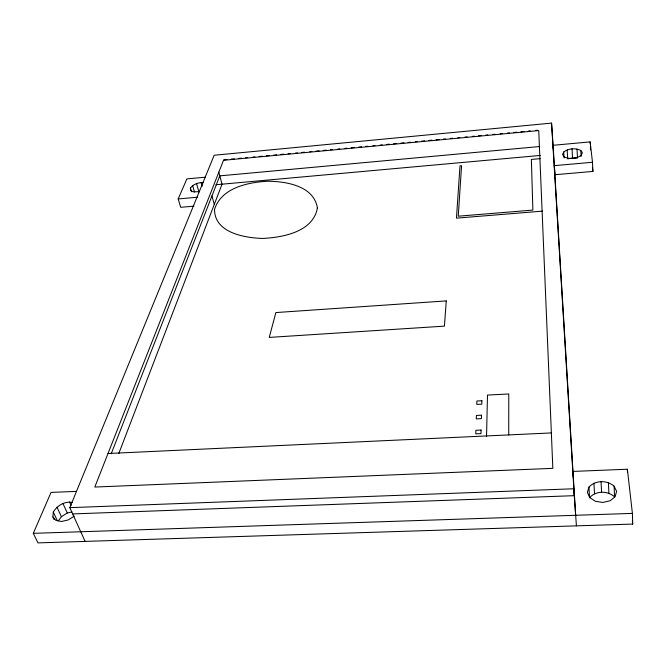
<?xml version="1.0" encoding="UTF-8"?>
<svg xmlns="http://www.w3.org/2000/svg" width="666" height="666" viewBox="0 0 666 666"><rect width="100%" height="100%" fill="white"/><g stroke="black" fill="none" stroke-linecap="round" stroke-linejoin="round"><path stroke-width="1" d="M508.732 435.056L508.774 393.956L487.495 395.08L486.53 436.646M54.096 519.53L52.88 516.924L53.305 512.079C56.993 505.652 64.852 500.924 72.319 502.472M588.927 487.137L587.37 492.415L589.71 497.594L595.387 501.29L602.872 502.455L610.123 500.765L615.151 496.678L616.591 491.333L614.11 486.188C607.076 479.986 595.329 480.028 588.927 487.137L589.56 497.693C595.887 490.576 607.6 490.576 614.552 496.794L614.11 486.188M118.764 453.588L222.044 184.182L218.748 172.044M111.222 453.737L219.788 175.866L539.635 146.528M85.106 541.4L69.822 507.658L214.186 155.245L551.556 123.11L553.363 149.267M572.993 471.42L627.38 469.23L632.4 513.394L632.7 524.075L37.979 542.89L33.3 533.341L51.041 492.407L76.482 491.383M193.939 206.16L180.711 207.309L178.188 198.943L186.88 178.888L205.386 177.189M563.711 151.99L562.57 154.529L564.077 156.835C569.48 159.59 576.44 158.949 581.268 155.295L582.359 152.739L580.794 150.441C575.399 147.769 568.531 148.393 563.711 151.99L564.085 158M58.367 520.804L61.405 516.699L67.283 513.003L71.97 511.921M199.101 191.675L193.09 191.833L190.609 190.359L190.451 188.07C193.248 184.091 198.501 182.351 203.213 182.651M74.209 516.158L68.215 519.946L61.48 521.495L55.861 520.379L52.88 516.924M577.006 149.018L577.505 158.033L572.552 157.825L567.715 158.908L567.166 149.908M223.909 159.798L227.014 159.507M231.16 159.116L234.257 158.824M238.403 158.433L241.508 158.142M245.646 157.75L247.71 157.559M252.889 157.068L254.961 156.868M259.099 156.485L262.204 156.185M266.342 155.794L269.447 155.503M273.584 155.111L276.69 154.82M280.827 154.429L283.932 154.137M288.07 153.746L290.143 153.555M295.313 153.063L297.386 152.872M301.523 152.481L304.628 152.189M309.807 151.698L311.871 151.498M316.009 151.115L319.114 150.816M323.26 150.424L326.357 150.133M330.502 149.742L332.567 149.55M337.745 149.059L339.81 148.868M344.988 148.376L347.061 148.185M351.198 147.794L354.304 147.502M358.441 147.111L361.546 146.82M365.684 146.428L367.757 146.229M372.927 145.737L375 145.546M380.169 145.055L382.242 144.863M386.38 144.472L389.485 144.181M393.623 143.789L396.728 143.498M400.865 143.107L403.971 142.815M408.108 142.424L410.181 142.224M415.359 141.741L417.424 141.542M421.561 141.15L424.667 140.859M428.812 140.468L431.909 140.176M436.055 139.785L439.16 139.494M443.298 139.102L445.363 138.911M450.541 138.42L452.614 138.22M457.783 137.737L459.856 137.537M465.026 137.054L467.099 136.855M472.269 136.372L474.342 136.172M478.479 135.781L481.585 135.489M485.722 135.098L487.795 134.907M492.965 134.415L495.038 134.224M500.208 133.733L502.281 133.541M507.459 133.05L509.523 132.85M513.661 132.467L516.766 132.168M520.912 131.776L524.009 131.485M528.155 131.094L530.219 130.902M535.397 130.411L537.462 130.22M592.482 162.271L554.328 165.643L554.961 174.725L592.907 171.42L592.482 162.271L590.168 141.891L553.088 145.296L575.665 515.284M215.901 184.74L540.276 155.444M540.209 158.633L531.368 159.432L532.883 210.09L458.25 216.192L461.571 165.701L460.006 165.842L456.451 218.148L542.682 211.122M178.188 198.943L197.619 197.219M108.009 453.513L551.356 432.933M69.822 507.658L573.776 488.769L576.423 525.857M72.661 513.927L574.267 495.671L551.556 123.11M33.3 533.341L632.4 513.394M53.305 512.079L57.359 520.754M56.993 507.167L61.405 516.699M62.929 503.463L67.283 513.003M69.539 501.948L71.104 505.419M190.451 188.07L191.533 191.775M192.624 185.589L194.497 192.058M196.545 183.566L198.926 191.875M201.165 182.534L202.214 186.23M211.938 195.954L214.302 204.387M592.44 167.316L592.907 171.42M632.35 520.987L632.7 524.075M573.06 472.369L573.468 478.088M572.027 148.818L572.552 157.825M593.93 483.158L594.522 493.714M580.794 150.441L581.11 156.477M601.04 481.501L601.581 492.066M590.168 141.891L590.259 143.889M590.401 146.895L590.542 149.9M608.416 482.609L608.899 493.19M627.38 469.23L627.464 472.119M481.077 430.045L480.969 433.624L475.774 433.866L475.899 430.294L481.077 430.045M481.501 415.184L481.401 418.656L476.282 418.906L476.398 415.442L481.501 415.184M481.918 400.765L481.818 404.129L476.773 404.395L476.889 401.024L481.918 400.765M446.262 300.907L444.422 326.14L269.247 337.412L275.857 312.562L446.262 300.907M317.399 208.008C313.112 231.876 283.075 237.387 262.837 238.445C244.713 237.929 214.485 232.859 214.535 209.415C221.287 187.845 247.669 182.376 267.516 181.219C286.155 181.36 313.902 185.789 317.399 208.008M223.526 160.29L94.805 487.046L552.838 468.348L538.744 130.569L223.526 160.29"/></g></svg>
